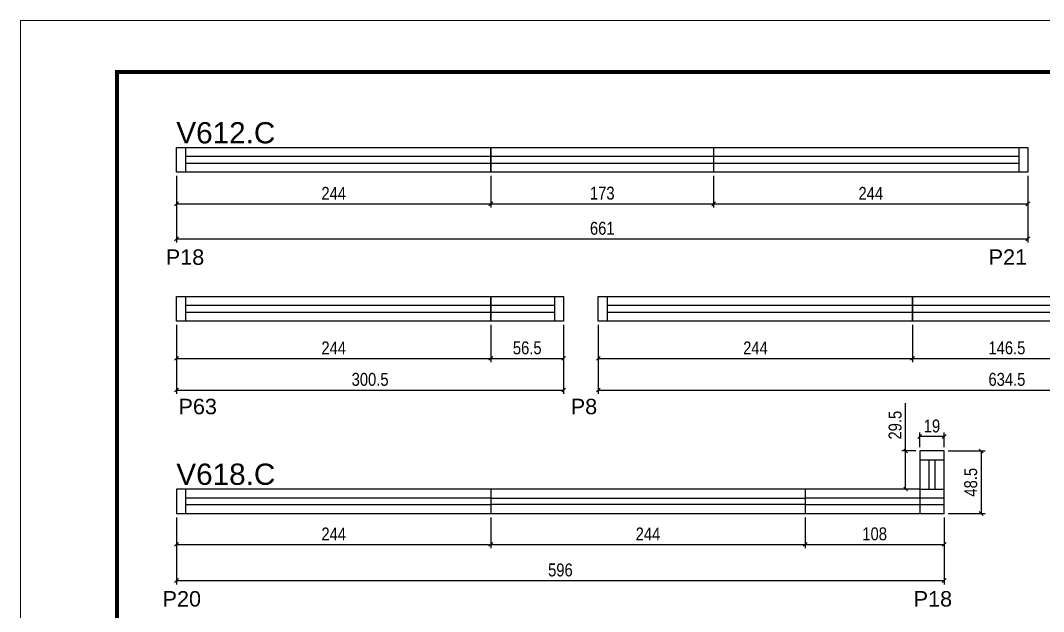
# Model space of a CAD drawing. Extents: x 1959 to 8212, y 239 to 4735.
# Drawn here: x 5142 to 5937, y 3128 to 3587 of the extents above; entities that cross this region are included whole.
import ezdxf

# ---------------------------------------------------------------- set-up
doc = ezdxf.new("R2010")
doc.units = 0
doc.linetypes.add('DASHED', pattern=[0.75, 0.5, -0.25])
for name, color, linetype in [('5', 5, 'Continuous'), ('COTA', 241, 'Continuous'), ('NOMENCLATURA', 7, 'Continuous'), ('Painéis', 200, 'Continuous'), ('SARR_2.2x7', 40, 'Continuous')]:
    doc.layers.add(name, color=color, linetype=linetype)
doc.layers.add('Folhas', color=255, linetype='Continuous', lineweight=9)
doc.layers.add('SARRAFO DE PRESSAO', color=251, linetype='DASHED', lineweight=9)
doc.styles.add('COTA TECNICA', font='techl___.ttf', dxfattribs={"height": 10})
doc.styles.add('COTA TECNICA-50', font='techl___.ttf', dxfattribs={"height": 10})
doc.styles.get("Standard").update_dxf_attribs({"font": 'arial.ttf'})
doc.dimstyles.new('COTA PAINEL-50', dxfattribs={"dimtxt": 10, "dimasz": 3, "dimexe": 3, "dimexo": 3, "dimgap": 3, "dimtad": 1, "dimdec": 1, "dimzin": 12, "dimdsep": 46, "dimtxsty": 'COTA TECNICA-50', "dimblk1": 'OBLIQUE', "dimblk2": 'OBLIQUE', "dimsah": 1, "dimcen": 0.9, "dimclrd": 4, "dimclre": 4, "dimclrt": 240, "dimadec": 1, "dimazin": 3, "dimtfac": 1, "dimtdec": 1, "dimtmove": 0, "dimatfit": 3, "dimfxl": 1, "dimtolj": 1, "dimtzin": 12, "dimarcsym": 0})
doc.dimstyles.new('PAINEL', dxfattribs={"dimtxt": 10, "dimasz": 3, "dimexe": 3, "dimexo": 3, "dimgap": 3, "dimtad": 1, "dimdec": 1, "dimzin": 12, "dimdsep": 46, "dimtxsty": 'COTA TECNICA', "dimblk1": 'OBLIQUE', "dimblk2": 'OBLIQUE', "dimsah": 1, "dimcen": 0.9, "dimclrd": 4, "dimclre": 4, "dimclrt": 240, "dimadec": 1, "dimazin": 3, "dimtfac": 1, "dimtdec": 1, "dimtmove": 0, "dimatfit": 3, "dimfxl": 1, "dimtolj": 1, "dimtzin": 12, "dimarcsym": 0})

# ---------------------------------------------------------------- blocks, each defined once
blk = doc.blocks.new('9999999999')
at = {"layer": 'Folhas'}
blk.add_lwpolyline([(98138.98, 34190.21), (99623.98, 34190.21), (99623.98, 35240.21), (98138.98, 35240.21)], close=True, dxfattribs=at)
at = {"layer": 'Folhas', "color": 30, "const_width": 3}
blk.add_lwpolyline([(98213.98, 34230.21), (99583.98, 34230.21), (99583.98, 35200.21), (98213.98, 35200.21)], close=True, dxfattribs=at)
blk = doc.blocks.new('_Oblique')
at = {"color": 0, "linetype": 'ByBlock', "lineweight": -2}
blk.add_line((-0.5, -0.5), (0.5, 0.5), dxfattribs=at)
blk = doc.blocks.new('*D200')
at = {"layer": 'COTA', "color": 4, "linetype": 'ByBlock', "lineweight": -2, "transparency": 16777216}
for p, q in [((5263.49, 3466.02), (5263.49, 3441.4)), ((5507.49, 3466.02), (5507.49, 3441.4)), ((5263.49, 3444.4), (5507.49, 3444.4))]:
    blk.add_line(p, q, dxfattribs=at)
at = {"layer": 'Defpoints', "color": 0, "linetype": 'ByBlock', "transparency": 16777216}
for p in [(5263.49, 3469.02), (5507.49, 3469.02), (5507.49, 3444.4)]:
    blk.add_point(p, dxfattribs=at)
at = {"layer": 'COTA', "color": 4, "linetype": 'ByBlock', "lineweight": -2, "transparency": 16777216, "xscale": 3, "yscale": 3, "zscale": 3, "rotation": 180}
blk.add_blockref('_Oblique', (5263.49, 3444.4), dxfattribs=at)
at = {"layer": 'COTA', "color": 4, "linetype": 'ByBlock', "lineweight": -2, "transparency": 16777216, "xscale": 3, "yscale": 3, "zscale": 3}
blk.add_blockref('_Oblique', (5507.49, 3444.4), dxfattribs=at)
at = {"layer": 'COTA', "color": 240, "linetype": 'ByBlock', "transparency": 16777216, "insert": (5385.49, 3452.48), "char_height": 10, "attachment_point": 5, "style": 'COTA TECNICA-50'}
blk.add_mtext('\\A1;244', dxfattribs=at)
blk = doc.blocks.new('*D199')
at = {"layer": 'COTA', "color": 4, "lineweight": -2, "transparency": 16777216}
for p, q in [((5263.49, 3466.02), (5263.49, 3414.24)), ((5924.49, 3466.02), (5924.49, 3414.24)), ((5263.49, 3417.24), (5924.49, 3417.24))]:
    blk.add_line(p, q, dxfattribs=at)
at = {"layer": 'Defpoints', "color": 0, "transparency": 16777216}
for p in [(5263.49, 3469.02), (5924.49, 3469.02), (5924.49, 3417.24)]:
    blk.add_point(p, dxfattribs=at)
at = {"layer": 'COTA', "color": 4, "lineweight": -2, "transparency": 16777216, "xscale": 3, "yscale": 3, "zscale": 3, "rotation": 180}
blk.add_blockref('_Oblique', (5263.49, 3417.24), dxfattribs=at)
at = {"layer": 'COTA', "color": 4, "lineweight": -2, "transparency": 16777216, "xscale": 3, "yscale": 3, "zscale": 3}
blk.add_blockref('_Oblique', (5924.49, 3417.24), dxfattribs=at)
at = {"layer": 'COTA', "color": 240, "transparency": 16777216, "insert": (5593.99, 3425.34), "char_height": 10, "attachment_point": 5, "style": 'COTA TECNICA'}
blk.add_mtext('\\A1;661', dxfattribs=at)
blk = doc.blocks.new('*D201')
at = {"layer": 'Defpoints', "color": 0, "transparency": 16777216}
for p in [(5507.49, 3469.02), (5680.49, 3469.02), (5680.49, 3444.4)]:
    blk.add_point(p, dxfattribs=at)
at = {"layer": 'Painéis', "color": 4, "lineweight": -2, "transparency": 16777216}
for p, q in [((5507.49, 3466.02), (5507.49, 3441.4)), ((5680.49, 3466.02), (5680.49, 3441.4)), ((5507.49, 3444.4), (5680.49, 3444.4))]:
    blk.add_line(p, q, dxfattribs=at)
at = {"layer": 'Painéis', "color": 4, "lineweight": -2, "transparency": 16777216, "xscale": 3, "yscale": 3, "zscale": 3, "rotation": 180}
blk.add_blockref('_Oblique', (5507.49, 3444.4), dxfattribs=at)
at = {"layer": 'Painéis', "color": 4, "lineweight": -2, "transparency": 16777216, "xscale": 3, "yscale": 3, "zscale": 3}
blk.add_blockref('_Oblique', (5680.49, 3444.4), dxfattribs=at)
at = {"layer": 'Painéis', "color": 240, "transparency": 16777216, "insert": (5593.99, 3452.62), "char_height": 10, "attachment_point": 5, "style": 'COTA TECNICA'}
blk.add_mtext('\\A1;173', dxfattribs=at)
blk = doc.blocks.new('*D202')
at = {"layer": 'Defpoints', "color": 0, "transparency": 16777216}
for p in [(5680.49, 3469.02), (5924.49, 3469.02), (5924.49, 3444.4)]:
    blk.add_point(p, dxfattribs=at)
at = {"layer": 'Painéis', "color": 4, "lineweight": -2, "transparency": 16777216}
for p, q in [((5680.49, 3466.02), (5680.49, 3441.4)), ((5924.49, 3466.02), (5924.49, 3441.4)), ((5680.49, 3444.4), (5924.49, 3444.4))]:
    blk.add_line(p, q, dxfattribs=at)
at = {"layer": 'Painéis', "color": 4, "lineweight": -2, "transparency": 16777216, "xscale": 3, "yscale": 3, "zscale": 3, "rotation": 180}
blk.add_blockref('_Oblique', (5680.49, 3444.4), dxfattribs=at)
at = {"layer": 'Painéis', "color": 4, "lineweight": -2, "transparency": 16777216, "xscale": 3, "yscale": 3, "zscale": 3}
blk.add_blockref('_Oblique', (5924.49, 3444.4), dxfattribs=at)
at = {"layer": 'Painéis', "color": 240, "transparency": 16777216, "insert": (5802.49, 3452.48), "char_height": 10, "attachment_point": 5, "style": 'COTA TECNICA'}
blk.add_mtext('\\A1;244', dxfattribs=at)
blk = doc.blocks.new('*D208')
at = {"layer": 'COTA', "color": 4, "linetype": 'ByBlock', "lineweight": -2, "transparency": 16777216}
for p, q in [((5263.49, 3350.39), (5263.49, 3321.47)), ((5507.49, 3350.39), (5507.49, 3321.47)), ((5263.49, 3324.47), (5507.49, 3324.47))]:
    blk.add_line(p, q, dxfattribs=at)
at = {"layer": 'Defpoints', "color": 0, "linetype": 'ByBlock', "transparency": 16777216}
for p in [(5263.49, 3353.39), (5507.49, 3353.39), (5507.49, 3324.47)]:
    blk.add_point(p, dxfattribs=at)
at = {"layer": 'COTA', "color": 4, "linetype": 'ByBlock', "lineweight": -2, "transparency": 16777216, "xscale": 3, "yscale": 3, "zscale": 3, "rotation": 180}
blk.add_blockref('_Oblique', (5263.49, 3324.47), dxfattribs=at)
at = {"layer": 'COTA', "color": 4, "linetype": 'ByBlock', "lineweight": -2, "transparency": 16777216, "xscale": 3, "yscale": 3, "zscale": 3}
blk.add_blockref('_Oblique', (5507.49, 3324.47), dxfattribs=at)
at = {"layer": 'COTA', "color": 240, "linetype": 'ByBlock', "transparency": 16777216, "insert": (5385.49, 3332.54), "char_height": 10, "attachment_point": 5, "style": 'COTA TECNICA-50'}
blk.add_mtext('\\A1;244', dxfattribs=at)
blk = doc.blocks.new('*D209')
at = {"layer": 'COTA', "color": 4, "linetype": 'ByBlock', "lineweight": -2, "transparency": 16777216}
for p, q in [((5507.49, 3350.39), (5507.49, 3321.47)), ((5563.99, 3350.39), (5563.99, 3321.47)), ((5507.49, 3324.47), (5563.99, 3324.47))]:
    blk.add_line(p, q, dxfattribs=at)
at = {"layer": 'Defpoints', "color": 0, "linetype": 'ByBlock', "transparency": 16777216}
for p in [(5507.49, 3353.39), (5563.99, 3353.39), (5563.99, 3324.47)]:
    blk.add_point(p, dxfattribs=at)
at = {"layer": 'COTA', "color": 4, "linetype": 'ByBlock', "lineweight": -2, "transparency": 16777216, "xscale": 3, "yscale": 3, "zscale": 3, "rotation": 180}
blk.add_blockref('_Oblique', (5507.49, 3324.47), dxfattribs=at)
at = {"layer": 'COTA', "color": 4, "linetype": 'ByBlock', "lineweight": -2, "transparency": 16777216, "xscale": 3, "yscale": 3, "zscale": 3}
blk.add_blockref('_Oblique', (5563.99, 3324.47), dxfattribs=at)
at = {"layer": 'COTA', "color": 240, "linetype": 'ByBlock', "transparency": 16777216, "insert": (5535.74, 3332.58), "char_height": 10, "attachment_point": 5, "style": 'COTA TECNICA-50'}
blk.add_mtext('\\A1;56.5', dxfattribs=at)
blk = doc.blocks.new('*D210')
at = {"layer": 'COTA', "color": 4, "lineweight": -2, "transparency": 16777216}
for p, q in [((5263.49, 3350.39), (5263.49, 3296.89)), ((5563.99, 3350.39), (5563.99, 3296.89)), ((5263.49, 3299.89), (5563.99, 3299.89))]:
    blk.add_line(p, q, dxfattribs=at)
at = {"layer": 'Defpoints', "color": 0, "transparency": 16777216}
for p in [(5263.49, 3353.39), (5563.99, 3353.39), (5563.99, 3299.89)]:
    blk.add_point(p, dxfattribs=at)
at = {"layer": 'COTA', "color": 4, "lineweight": -2, "transparency": 16777216, "xscale": 3, "yscale": 3, "zscale": 3, "rotation": 180}
blk.add_blockref('_Oblique', (5263.49, 3299.89), dxfattribs=at)
at = {"layer": 'COTA', "color": 4, "lineweight": -2, "transparency": 16777216, "xscale": 3, "yscale": 3, "zscale": 3}
blk.add_blockref('_Oblique', (5563.99, 3299.89), dxfattribs=at)
at = {"layer": 'COTA', "color": 240, "transparency": 16777216, "insert": (5413.74, 3308.11), "char_height": 10, "attachment_point": 5, "style": 'COTA TECNICA'}
blk.add_mtext('\\A1;300.5', dxfattribs=at)
blk = doc.blocks.new('*D213')
at = {"layer": 'COTA', "color": 4, "linetype": 'ByBlock', "lineweight": -2, "transparency": 16777216}
for p, q in [((5590.93, 3350.39), (5590.93, 3321.47)), ((5834.93, 3350.39), (5834.93, 3321.47)), ((5590.93, 3324.47), (5834.93, 3324.47))]:
    blk.add_line(p, q, dxfattribs=at)
at = {"layer": 'Defpoints', "color": 0, "linetype": 'ByBlock', "transparency": 16777216}
for p in [(5590.93, 3353.39), (5834.93, 3353.39), (5834.93, 3324.47)]:
    blk.add_point(p, dxfattribs=at)
at = {"layer": 'COTA', "color": 4, "linetype": 'ByBlock', "lineweight": -2, "transparency": 16777216, "xscale": 3, "yscale": 3, "zscale": 3, "rotation": 180}
blk.add_blockref('_Oblique', (5590.93, 3324.47), dxfattribs=at)
at = {"layer": 'COTA', "color": 4, "linetype": 'ByBlock', "lineweight": -2, "transparency": 16777216, "xscale": 3, "yscale": 3, "zscale": 3}
blk.add_blockref('_Oblique', (5834.93, 3324.47), dxfattribs=at)
at = {"layer": 'COTA', "color": 240, "linetype": 'ByBlock', "transparency": 16777216, "insert": (5712.93, 3332.54), "char_height": 10, "attachment_point": 5, "style": 'COTA TECNICA-50'}
blk.add_mtext('\\A1;244', dxfattribs=at)
blk = doc.blocks.new('*D212')
at = {"layer": 'COTA', "color": 4, "lineweight": -2, "transparency": 16777216}
for p, q in [((5590.93, 3350.39), (5590.93, 3296.89)), ((6225.43, 3350.39), (6225.43, 3296.89)), ((5590.93, 3299.89), (6225.43, 3299.89))]:
    blk.add_line(p, q, dxfattribs=at)
at = {"layer": 'Defpoints', "color": 0, "transparency": 16777216}
for p in [(5590.93, 3353.39), (6225.43, 3353.39), (6225.43, 3299.89)]:
    blk.add_point(p, dxfattribs=at)
at = {"layer": 'COTA', "color": 4, "lineweight": -2, "transparency": 16777216, "xscale": 3, "yscale": 3, "zscale": 3, "rotation": 180}
blk.add_blockref('_Oblique', (5590.93, 3299.89), dxfattribs=at)
at = {"layer": 'COTA', "color": 4, "lineweight": -2, "transparency": 16777216, "xscale": 3, "yscale": 3, "zscale": 3}
blk.add_blockref('_Oblique', (6225.43, 3299.89), dxfattribs=at)
at = {"layer": 'COTA', "color": 240, "transparency": 16777216, "insert": (5908.18, 3308.11), "char_height": 10, "attachment_point": 5, "style": 'COTA TECNICA'}
blk.add_mtext('\\A1;634.5', dxfattribs=at)
blk = doc.blocks.new('*D214')
at = {"layer": 'Defpoints', "color": 0, "transparency": 16777216}
for p in [(5834.93, 3353.39), (5981.43, 3353.39), (5981.43, 3324.47)]:
    blk.add_point(p, dxfattribs=at)
at = {"layer": 'Painéis', "color": 4, "lineweight": -2, "transparency": 16777216}
for p, q in [((5834.93, 3350.39), (5834.93, 3321.47)), ((5981.43, 3350.39), (5981.43, 3321.47)), ((5834.93, 3324.47), (5981.43, 3324.47))]:
    blk.add_line(p, q, dxfattribs=at)
at = {"layer": 'Painéis', "color": 4, "lineweight": -2, "transparency": 16777216, "xscale": 3, "yscale": 3, "zscale": 3, "rotation": 180}
blk.add_blockref('_Oblique', (5834.93, 3324.47), dxfattribs=at)
at = {"layer": 'Painéis', "color": 4, "lineweight": -2, "transparency": 16777216, "xscale": 3, "yscale": 3, "zscale": 3}
blk.add_blockref('_Oblique', (5981.43, 3324.47), dxfattribs=at)
at = {"layer": 'Painéis', "color": 240, "transparency": 16777216, "insert": (5908.18, 3332.58), "char_height": 10, "attachment_point": 5, "style": 'COTA TECNICA'}
blk.add_mtext('\\A1;146.5', dxfattribs=at)
blk = doc.blocks.new('*D229')
at = {"layer": 'Defpoints', "color": 0, "transparency": 16777216}
for p in [(5263.49, 3204.09), (5859.49, 3204.09), (5859.49, 3152.1)]:
    blk.add_point(p, dxfattribs=at)
at = {"layer": 'Painéis', "color": 4, "lineweight": -2, "transparency": 16777216}
for p, q in [((5263.49, 3201.09), (5263.49, 3149.1)), ((5859.49, 3201.09), (5859.49, 3149.1)), ((5263.49, 3152.1), (5859.49, 3152.1))]:
    blk.add_line(p, q, dxfattribs=at)
at = {"layer": 'Painéis', "color": 4, "lineweight": -2, "transparency": 16777216, "xscale": 3, "yscale": 3, "zscale": 3, "rotation": 180}
blk.add_blockref('_Oblique', (5263.49, 3152.1), dxfattribs=at)
at = {"layer": 'Painéis', "color": 4, "lineweight": -2, "transparency": 16777216, "xscale": 3, "yscale": 3, "zscale": 3}
blk.add_blockref('_Oblique', (5859.49, 3152.1), dxfattribs=at)
at = {"layer": 'Painéis', "color": 240, "transparency": 16777216, "insert": (5561.49, 3160.23), "char_height": 10, "attachment_point": 5, "style": 'COTA TECNICA'}
blk.add_mtext('\\A1;596', dxfattribs=at)
blk = doc.blocks.new('*D230')
at = {"layer": 'Defpoints', "color": 0, "transparency": 16777216}
for p in [(5263.49, 3204.09), (5507.49, 3204.09), (5507.49, 3180.12)]:
    blk.add_point(p, dxfattribs=at)
at = {"layer": 'Painéis', "color": 4, "lineweight": -2, "transparency": 16777216}
for p, q in [((5263.49, 3201.09), (5263.49, 3177.12)), ((5507.49, 3201.09), (5507.49, 3177.12)), ((5263.49, 3180.12), (5507.49, 3180.12))]:
    blk.add_line(p, q, dxfattribs=at)
at = {"layer": 'Painéis', "color": 4, "lineweight": -2, "transparency": 16777216, "xscale": 3, "yscale": 3, "zscale": 3, "rotation": 180}
blk.add_blockref('_Oblique', (5263.49, 3180.12), dxfattribs=at)
at = {"layer": 'Painéis', "color": 4, "lineweight": -2, "transparency": 16777216, "xscale": 3, "yscale": 3, "zscale": 3}
blk.add_blockref('_Oblique', (5507.49, 3180.12), dxfattribs=at)
at = {"layer": 'Painéis', "color": 240, "transparency": 16777216, "insert": (5385.49, 3188.19), "char_height": 10, "attachment_point": 5, "style": 'COTA TECNICA'}
blk.add_mtext('\\A1;244', dxfattribs=at)
blk = doc.blocks.new('*D231')
at = {"layer": 'Defpoints', "color": 0, "transparency": 16777216}
for p in [(5507.49, 3204.09), (5751.49, 3204.09), (5751.49, 3180.12)]:
    blk.add_point(p, dxfattribs=at)
at = {"layer": 'Painéis', "color": 4, "lineweight": -2, "transparency": 16777216}
for p, q in [((5507.49, 3201.09), (5507.49, 3177.12)), ((5751.49, 3201.09), (5751.49, 3177.12)), ((5507.49, 3180.12), (5751.49, 3180.12))]:
    blk.add_line(p, q, dxfattribs=at)
at = {"layer": 'Painéis', "color": 4, "lineweight": -2, "transparency": 16777216, "xscale": 3, "yscale": 3, "zscale": 3, "rotation": 180}
blk.add_blockref('_Oblique', (5507.49, 3180.12), dxfattribs=at)
at = {"layer": 'Painéis', "color": 4, "lineweight": -2, "transparency": 16777216, "xscale": 3, "yscale": 3, "zscale": 3}
blk.add_blockref('_Oblique', (5751.49, 3180.12), dxfattribs=at)
at = {"layer": 'Painéis', "color": 240, "transparency": 16777216, "insert": (5629.49, 3188.19), "char_height": 10, "attachment_point": 5, "style": 'COTA TECNICA'}
blk.add_mtext('\\A1;244', dxfattribs=at)
blk = doc.blocks.new('*D232')
at = {"layer": 'Defpoints', "color": 0, "transparency": 16777216}
for p in [(5751.49, 3204.09), (5859.49, 3204.09), (5859.49, 3180.12)]:
    blk.add_point(p, dxfattribs=at)
at = {"layer": 'Painéis', "color": 4, "lineweight": -2, "transparency": 16777216}
for p, q in [((5751.49, 3201.09), (5751.49, 3177.12)), ((5859.49, 3201.09), (5859.49, 3177.12)), ((5751.49, 3180.12), (5859.49, 3180.12))]:
    blk.add_line(p, q, dxfattribs=at)
at = {"layer": 'Painéis', "color": 4, "lineweight": -2, "transparency": 16777216, "xscale": 3, "yscale": 3, "zscale": 3, "rotation": 180}
blk.add_blockref('_Oblique', (5751.49, 3180.12), dxfattribs=at)
at = {"layer": 'Painéis', "color": 4, "lineweight": -2, "transparency": 16777216, "xscale": 3, "yscale": 3, "zscale": 3}
blk.add_blockref('_Oblique', (5859.49, 3180.12), dxfattribs=at)
at = {"layer": 'Painéis', "color": 240, "transparency": 16777216, "insert": (5805.49, 3188.25), "char_height": 10, "attachment_point": 5, "style": 'COTA TECNICA'}
blk.add_mtext('\\A1;108', dxfattribs=at)
blk = doc.blocks.new('*D233')
at = {"layer": 'Defpoints', "color": 0, "transparency": 16777216}
for p in [(5859.49, 3252.59), (5859.49, 3204.09), (5888.22, 3204.09)]:
    blk.add_point(p, dxfattribs=at)
at = {"layer": 'Painéis', "color": 4, "lineweight": -2, "transparency": 16777216}
for p, q in [((5862.49, 3252.59), (5891.22, 3252.59)), ((5888.22, 3252.59), (5888.22, 3204.09)), ((5862.49, 3204.09), (5891.22, 3204.09))]:
    blk.add_line(p, q, dxfattribs=at)
at = {"layer": 'Painéis', "color": 4, "lineweight": -2, "transparency": 16777216, "xscale": 3, "yscale": 3, "zscale": 3}
for p, rotation in [((5888.22, 3252.59), 90), ((5888.22, 3204.09), 270)]:
    blk.add_blockref('_Oblique', p, dxfattribs=dict(at, rotation=rotation))
at = {"layer": 'Painéis', "color": 240, "transparency": 16777216, "insert": (5880.09, 3228.34), "char_height": 10, "attachment_point": 5, "rotation": 90, "style": 'COTA TECNICA'}
blk.add_mtext('\\A1;48.5', dxfattribs=at)
blk = doc.blocks.new('*D234')
at = {"layer": 'Defpoints', "color": 0, "transparency": 16777216}
for p in [(5840.49, 3263.85), (5840.49, 3252.59), (5859.49, 3252.59)]:
    blk.add_point(p, dxfattribs=at)
at = {"layer": 'Painéis', "color": 4, "lineweight": -2, "transparency": 16777216}
for p, q in [((5840.49, 3255.59), (5840.49, 3266.85)), ((5859.49, 3255.59), (5859.49, 3266.85)), ((5859.49, 3263.85), (5840.49, 3263.85))]:
    blk.add_line(p, q, dxfattribs=at)
at = {"layer": 'Painéis', "color": 4, "lineweight": -2, "transparency": 16777216, "xscale": 3, "yscale": 3, "zscale": 3, "rotation": 180}
blk.add_blockref('_Oblique', (5840.49, 3263.85), dxfattribs=at)
at = {"layer": 'Painéis', "color": 4, "lineweight": -2, "transparency": 16777216, "xscale": 3, "yscale": 3, "zscale": 3}
blk.add_blockref('_Oblique', (5859.49, 3263.85), dxfattribs=at)
at = {"layer": 'Painéis', "color": 240, "transparency": 16777216, "insert": (5849.99, 3271.93), "char_height": 10, "attachment_point": 5, "style": 'COTA TECNICA'}
blk.add_mtext('\\A1;19', dxfattribs=at)
blk = doc.blocks.new('*D235')
at = {"layer": 'Defpoints', "color": 0, "transparency": 16777216}
for p in [(5829.54, 3252.59), (5840.49, 3252.59), (5840.49, 3223.09)]:
    blk.add_point(p, dxfattribs=at)
at = {"layer": 'Painéis', "color": 4, "lineweight": -2, "transparency": 16777216}
for p, q in [((5829.54, 3252.59), (5829.54, 3289.67)), ((5837.49, 3252.59), (5826.54, 3252.59)), ((5829.54, 3223.09), (5829.54, 3252.59)), ((5837.49, 3223.09), (5826.54, 3223.09))]:
    blk.add_line(p, q, dxfattribs=at)
at = {"layer": 'Painéis', "color": 4, "lineweight": -2, "transparency": 16777216, "xscale": 3, "yscale": 3, "zscale": 3}
for p, rotation in [((5829.54, 3252.59), 90), ((5829.54, 3223.09), 270)]:
    blk.add_blockref('_Oblique', p, dxfattribs=dict(at, rotation=rotation))
at = {"layer": 'Painéis', "color": 240, "transparency": 16777216, "insert": (5821.4, 3272.63), "char_height": 10, "attachment_point": 5, "rotation": 90, "style": 'COTA TECNICA'}
blk.add_mtext('\\A1;29.5', dxfattribs=at)

msp = doc.modelspace()

# ---------------------------------------------------------------- linework, layer by layer
at = {"layer": 'COTA'}
msp.add_line((5840.49, 3223.09), (5859.49, 3223.09), dxfattribs=at)
at = {"layer": 'Painéis'}
for p, q in [((5507.49, 3488.02), (5924.49, 3488.02)), ((5507.49, 3469.02), (5507.49, 3488.02)), ((5680.49, 3488.02), (5680.49, 3469.02)), ((5924.49, 3488.02), (5924.49, 3469.02)), ((5924.49, 3469.02), (5507.49, 3469.02)), ((5834.93, 3372.39), (6225.43, 3372.39)), ((5834.93, 3353.39), (5834.93, 3372.39)), ((6225.43, 3353.39), (5834.93, 3353.39)), ((5859.49, 3252.59), (5840.49, 3252.59)), ((5840.49, 3252.59), (5840.49, 3204.09)), ((5859.49, 3204.09), (5859.49, 3252.59)), ((5840.49, 3223.09), (5263.49, 3223.09)), ((5263.49, 3223.09), (5263.49, 3204.09)), ((5507.49, 3223.09), (5507.49, 3204.09)), ((5751.49, 3223.09), (5751.49, 3204.09)), ((5263.49, 3204.09), (5859.49, 3204.09))]:
    msp.add_line(p, q, dxfattribs=at)
for points in [[(5507.49, 3469.02), (5263.49, 3469.02), (5263.49, 3488.02), (5507.49, 3488.02)], [(5507.49, 3353.39), (5263.49, 3353.39), (5263.49, 3372.39), (5507.49, 3372.39)], [(5507.49, 3372.39), (5563.99, 3372.39), (5563.99, 3353.39), (5507.49, 3353.39)], [(5834.93, 3353.39), (5590.93, 3353.39), (5590.93, 3372.39), (5834.93, 3372.39)]]:
    msp.add_lwpolyline(points, close=True, dxfattribs=at)
at = {"layer": 'SARR_2.2x7', "linetype": 'Continuous'}
for p, q in [((5270.49, 3488.02), (5270.49, 3469.02)), ((5917.49, 3488.02), (5917.49, 3469.02)), ((5507.49, 3481.02), (5270.49, 3481.02)), ((5680.49, 3481.02), (5507.49, 3481.02)), ((5917.49, 3481.02), (5680.49, 3481.02)), ((5270.49, 3476.02), (5507.49, 3476.02)), ((5507.49, 3476.02), (5680.49, 3476.02)), ((5680.49, 3476.02), (5917.49, 3476.02)), ((5270.49, 3372.39), (5270.49, 3353.39)), ((5556.99, 3372.39), (5556.99, 3353.39)), ((5597.93, 3372.39), (5597.93, 3353.39)), ((5556.99, 3365.39), (5270.49, 3365.39)), ((5270.49, 3360.39), (5556.99, 3360.39)), ((5834.93, 3365.39), (5597.93, 3365.39)), ((5597.93, 3360.39), (5834.93, 3360.39)), ((5981.43, 3365.39), (5834.93, 3365.39)), ((5834.93, 3360.39), (5981.43, 3360.39)), ((5859.49, 3245.59), (5840.49, 3245.59)), ((5847.49, 3245.59), (5847.49, 3223.09)), ((5852.49, 3223.09), (5852.49, 3245.59)), ((5270.49, 3223.09), (5270.49, 3204.09)), ((5507.49, 3216.09), (5270.49, 3216.09)), ((5270.49, 3211.09), (5507.49, 3211.09)), ((5507.49, 3216.09), (5751.49, 3216.09)), ((5751.49, 3211.09), (5507.49, 3211.09)), ((5859.49, 3216.09), (5751.49, 3216.09)), ((5751.49, 3211.09), (5859.49, 3211.09))]:
    msp.add_line(p, q, dxfattribs=at)

# ---------------------------------------------------------------- block references
at = {"layer": 'SARRAFO DE PRESSAO', "color": 6, "linetype": 'ByBlock'}
msp.add_blockref('9999999999', (-92996.71, -31653.56), dxfattribs=at)

# ---------------------------------------------------------------- texts
at = {"layer": '5', "linetype": 'Continuous'}
for s, p in [('P18', (5255.11, 3397.04)), ('P21', (5894.02, 3397.04)), ('P63', (5264.98, 3281.11)), ('P8', (5569.54, 3281.11)), ('P20', (5252.62, 3131.89)), ('P18', (5835.79, 3131.89))]:
    msp.add_text(s, height=12, rotation=359.99996, dxfattribs=at).set_placement(p)
at = {"layer": 'NOMENCLATURA', "linetype": 'Continuous'}
for s, p in [('V612.C', (5263.28, 3491.26)), ('V618.C', (5263.28, 3226.33))]:
    msp.add_text(s, height=16.5, dxfattribs=at).set_placement(p)

# ---------------------------------------------------------------- dimensions: what is measured, and where the dimension line sits
at = {"layer": 'COTA', "color": 1, "linetype": 'ByBlock'}
for base, p1, p2, picture, middle in [((5507.49, 3444.4), (5263.49, 3469.02), (5507.49, 3469.02), '*D200', (5385.49, 3452.48)), ((5507.49, 3324.47), (5263.49, 3353.39), (5507.49, 3353.39), '*D208', (5385.49, 3332.54)), ((5563.99, 3324.47), (5507.49, 3353.39), (5563.99, 3353.39), '*D209', (5535.74, 3332.58)), ((5834.93, 3324.47), (5590.93, 3353.39), (5834.93, 3353.39), '*D213', (5712.93, 3332.54))]:
    dim = msp.add_linear_dim(base=base, p1=p1, p2=p2, dimstyle='COTA PAINEL-50', override={"dimarcsym": 1}, dxfattribs=at)
    dim.commit()
    dim.dimension.update_dxf_attribs({"geometry": picture, "text_midpoint": middle})
at = {"layer": 'COTA'}
for base, p1, p2, picture, middle in [((5924.49, 3417.24), (5263.49, 3469.02), (5924.49, 3469.02), '*D199', (5593.99, 3425.34)), ((5563.99, 3299.89), (5263.49, 3353.39), (5563.99, 3353.39), '*D210', (5413.74, 3308.11)), ((6225.43, 3299.89), (5590.93, 3353.39), (6225.43, 3353.39), '*D212', (5908.18, 3308.11))]:
    dim = msp.add_linear_dim(base=base, p1=p1, p2=p2, dimstyle='PAINEL', dxfattribs=at)
    dim.commit()
    dim.dimension.update_dxf_attribs({"geometry": picture, "text_midpoint": middle})
at = {"layer": 'Painéis'}
for base, p1, p2, picture, middle in [((5680.49, 3444.4), (5507.49, 3469.02), (5680.49, 3469.02), '*D201', (5593.99, 3452.62)), ((5981.43, 3324.47), (5834.93, 3353.39), (5981.43, 3353.39), '*D214', (5908.18, 3332.58)), ((5840.49, 3263.85), (5859.49, 3252.59), (5840.49, 3252.59), '*D234', (5849.99, 3271.93)), ((5859.49, 3152.1), (5263.49, 3204.09), (5859.49, 3204.09), '*D229', (5561.49, 3160.23)), ((5507.49, 3180.12), (5263.49, 3204.09), (5507.49, 3204.09), '*D230', (5385.49, 3188.19))]:
    dim = msp.add_linear_dim(base=base, p1=p1, p2=p2, dimstyle='PAINEL', dxfattribs=at)
    dim.commit()
    dim.dimension.update_dxf_attribs({"geometry": picture, "text_midpoint": middle})
for base, p1, p2, picture, middle in [((5924.49, 3444.4), (5680.49, 3469.02), (5924.49, 3469.02), '*D202', (5802.49, 3452.48)), ((5751.49, 3180.12), (5507.49, 3204.09), (5751.49, 3204.09), '*D231', (5629.49, 3188.19)), ((5859.49, 3180.12), (5751.49, 3204.09), (5859.49, 3204.09), '*D232', (5805.49, 3188.25))]:
    dim = msp.add_linear_dim(base=base, p1=p1, p2=p2, dimstyle='PAINEL', override={"dimtmove": 1}, dxfattribs=at)
    dim.commit()
    dim.dimension.update_dxf_attribs({"geometry": picture, "text_midpoint": middle})
for base, p1, p2, picture, middle in [((5829.54, 3252.59), (5840.49, 3223.09), (5840.49, 3252.59), '*D235', (5821.4, 3272.63)), ((5888.22, 3204.09), (5859.49, 3252.59), (5859.49, 3204.09), '*D233', (5880.09, 3228.34))]:
    dim = msp.add_linear_dim(base=base, p1=p1, p2=p2, angle=90, dimstyle='PAINEL', dxfattribs=at)
    dim.commit()
    dim.dimension.update_dxf_attribs({"geometry": picture, "text_midpoint": middle})

doc.saveas('drawing.dxf')
